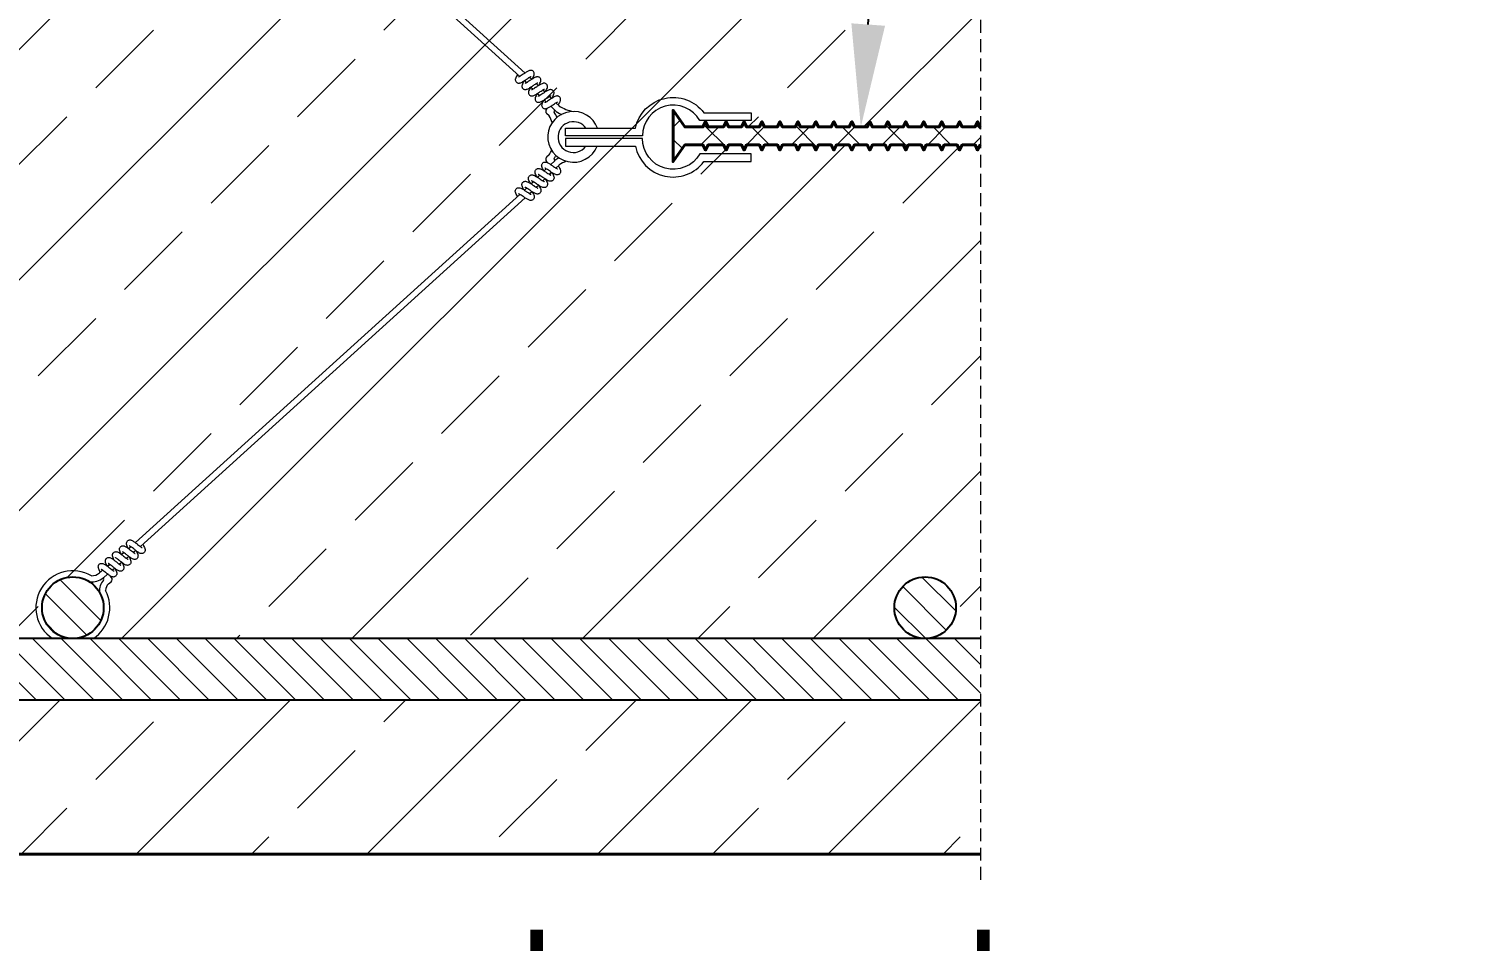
# Model space of a CAD drawing. Header units: millimetres. Extents: x 647 to 146539, y -131215 to 59.
# Drawn here: x 110061.9 to 110341, y -6664.9 to -6487.1 of the extents above; entities that cross this region are included whole.
import ezdxf
from ezdxf import colors
from ezdxf.entities.mleader import LeaderData, LeaderLine
from ezdxf.math import Vec2, Vec3

# ---------------------------------------------------------------- set-up
doc = ezdxf.new("R2010")
doc.units = ezdxf.units.MM
doc.linetypes.add('DASHED', pattern=[0.75, 0.5, -0.25])
for name, color, linetype, lineweight in [('G-Cienka', 4, 'Continuous', 9), ('G-Elementy konstrukcyjne', 1, 'Continuous', 40), ('G-Kreskowanie', 9, 'Continuous', 5), ('G-Przerywana', 8, 'DASHED', 15)]:
    doc.layers.add(name, color=color, linetype=linetype, lineweight=lineweight)
doc.layers.add('G-Prety', color=1, linetype='Continuous')
doc.styles.add('Arial-GG', font='arial.ttf')
pattern_1 = [(135, (105734.552, -7620.992), (-2.80633, -2.80633), [])]
pattern_2 = [(45, (106123.686, -8496.723), (-22.45064, 22.45064), []), (45, (106146.136, -8496.723), (-22.45064, 22.45064), [15.875, -7.9375])]

msp = doc.modelspace()

# ---------------------------------------------------------------- hatches: boundary and pattern name
at = {"layer": 'G-Kreskowanie', "linetype": 'ByBlock', "ltscale": 2}
h = msp.add_hatch(dxfattribs=at)
h.set_pattern_fill('ANSI31', color=256, scale=1.25, angle=90)
h.set_pattern_definition(pattern_1)
h.paths.add_polyline_path([(109954.19, -6605.86), (110066.57, -6605.86), (110070.55, -6605.86), (110074.53, -6605.86), (110236.55, -6605.86), (110247.33, -6605.86), (110247.33, -6617.86), (109954.19, -6617.86)])
h.paths.add_polyline_path([(109954.19, -6397.86), (110196.91, -6397.86), (110199.91, -6409.86), (110070.55, -6409.86), (110066.57, -6409.86), (109954.19, -6409.86)])
h.paths.add_polyline_path([(110196.91, -6397.86), (110247.33, -6397.86), (110247.33, -6409.86), (110236.55, -6409.86), (110199.91, -6409.86)])
at = {"layer": 'G-Kreskowanie'}
h = msp.add_hatch(dxfattribs=at)
h.set_pattern_fill('ANSI33', color=256, scale=5, style=0)
h.set_pattern_definition(pattern_2)
h.paths.add_polyline_path([(110076.55, -6415.86), (110076.43, -6414.69), (110076.09, -6413.56), (110075.54, -6412.52), (110074.79, -6411.62), (110073.88, -6410.87), (110072.84, -6410.31), (110071.72, -6409.97), (110070.55, -6409.86), (110069.38, -6409.97), (110068.25, -6410.31), (110067.21, -6410.87), (110066.3, -6411.62), (110065.56, -6412.52), (110065, -6413.56), (110064.66, -6414.69), (110064.55, -6415.86), (110064.66, -6417.03), (110065, -6418.15), (110065.56, -6419.19), (110066.3, -6420.1), (110067.21, -6420.85), (110068.25, -6421.4), (110069.38, -6421.74), (110070.55, -6421.86), (110071.72, -6421.74), (110072.84, -6421.4), (110073.88, -6420.85), (110074.79, -6420.1), (110075.54, -6419.19), (110076.09, -6418.15), (110076.43, -6417.03)])
h.paths.add_polyline_path([(110242.55, -6415.86), (110242.43, -6414.69), (110242.09, -6413.56), (110241.54, -6412.52), (110240.79, -6411.62), (110239.88, -6410.87), (110238.84, -6410.31), (110237.72, -6409.97), (110236.55, -6409.86), (110235.38, -6409.97), (110234.25, -6410.31), (110233.21, -6410.87), (110232.3, -6411.62), (110231.56, -6412.52), (110231, -6413.56), (110230.66, -6414.69), (110230.55, -6415.86), (110230.66, -6417.03), (110231, -6418.15), (110231.56, -6419.19), (110232.3, -6420.1), (110233.21, -6420.85), (110234.25, -6421.4), (110235.38, -6421.74), (110236.55, -6421.86), (110237.72, -6421.74), (110238.84, -6421.4), (110239.88, -6420.85), (110240.79, -6420.1), (110241.54, -6419.19), (110242.09, -6418.15), (110242.43, -6417.03)])
h.paths.add_polyline_path([(110242.55, -6599.86), (110242.43, -6598.69), (110242.09, -6597.56), (110241.54, -6596.52), (110240.79, -6595.62), (110239.88, -6594.87), (110238.84, -6594.31), (110237.72, -6593.97), (110236.55, -6593.86), (110235.38, -6593.97), (110234.25, -6594.31), (110233.21, -6594.87), (110232.3, -6595.62), (110231.56, -6596.52), (110231, -6597.56), (110230.66, -6598.69), (110230.55, -6599.86), (110230.66, -6601.03), (110231, -6602.15), (110231.56, -6603.19), (110232.3, -6604.1), (110233.21, -6604.85), (110234.25, -6605.4), (110235.38, -6605.74), (110236.55, -6605.86), (110237.72, -6605.74), (110238.84, -6605.4), (110239.88, -6604.85), (110240.79, -6604.1), (110241.54, -6603.19), (110242.09, -6602.15), (110242.43, -6601.03)])
h.paths.add_polyline_path([(110070.55, -6605.86), (110247.33, -6605.86), (110247.33, -6509.71), (110247.27, -6509.71), (110246.77, -6510.71), (110246.27, -6509.71), (110243.77, -6509.71), (110243.27, -6510.71), (110242.77, -6509.71), (110240.27, -6509.71), (110239.77, -6510.71), (110239.27, -6509.71), (110236.77, -6509.71), (110236.27, -6510.71), (110235.77, -6509.71), (110233.27, -6509.71), (110232.77, -6510.71), (110232.27, -6509.71), (110229.77, -6509.71), (110229.27, -6510.71), (110228.77, -6509.71), (110226.27, -6509.71), (110225.77, -6510.71), (110225.27, -6509.71), (110222.77, -6509.71), (110222.27, -6510.71), (110221.77, -6509.71), (110219.27, -6509.71), (110218.77, -6510.71), (110218.27, -6509.71), (110215.77, -6509.71), (110215.27, -6510.71), (110214.77, -6509.71), (110212.27, -6509.71), (110211.77, -6510.71), (110211.27, -6509.71), (110208.77, -6509.71), (110208.27, -6510.71), (110207.77, -6509.71), (110205.27, -6509.71), (110204.77, -6510.71), (110204.27, -6509.71), (110201.77, -6509.71), (110201.27, -6510.71), (110200.77, -6509.71), (110198.27, -6509.71), (110197.77, -6510.71), (110197.27, -6509.71), (110194.27, -6509.71), (110193.77, -6510.71), (110193.27, -6509.71), (110189.77, -6509.71), (110187.47, -6512.96), (110187.47, -6507.96), (110187.47, -6502.96), (110189.77, -6506.21), (110193.27, -6506.21), (110193.77, -6505.2), (110194.27, -6506.21), (110197.27, -6506.21), (110197.77, -6505.2), (110198.27, -6506.21), (110200.77, -6506.21), (110201.27, -6505.2), (110201.77, -6506.21), (110204.27, -6506.21), (110204.77, -6505.2), (110205.27, -6506.21), (110207.77, -6506.21), (110208.27, -6505.2), (110208.77, -6506.21), (110211.27, -6506.21), (110211.77, -6505.2), (110212.27, -6506.21), (110214.77, -6506.21), (110215.27, -6505.2), (110215.77, -6506.21), (110218.27, -6506.21), (110218.77, -6505.2), (110219.27, -6506.21), (110221.77, -6506.21), (110222.27, -6505.2), (110222.77, -6506.21), (110225.27, -6506.21), (110225.77, -6505.2), (110226.27, -6506.21), (110228.77, -6506.21), (110229.27, -6505.2), (110229.77, -6506.21), (110232.27, -6506.21), (110232.77, -6505.2), (110233.27, -6506.21), (110235.77, -6506.21), (110236.27, -6505.2), (110236.77, -6506.21), (110239.27, -6506.21), (110239.77, -6505.2), (110240.27, -6506.21), (110242.77, -6506.21), (110243.27, -6505.2), (110243.77, -6506.21), (110246.27, -6506.21), (110246.77, -6505.2), (110247.27, -6506.21), (110247.33, -6506.21), (110247.33, -6409.86), (109954.19, -6409.86), (109954.19, -6605.86), (110070.55, -6605.86, -833369.21429)])
h = msp.add_hatch(dxfattribs=at)
h.set_pattern_fill('NET', color=256, scale=50, angle=45)
h.set_pattern_definition([(45, (-1491065.873, 726037.5035), (-4.419417382, 4.419417382), []), (135, (-1491065.873, 726037.5035), (-4.419417382, -4.419417382), [])])
h.paths.add_polyline_path([(110247.33, -6506.21), (110247.27, -6506.21), (110246.77, -6505.2), (110246.27, -6506.21), (110243.77, -6506.21), (110243.27, -6505.2), (110242.77, -6506.21), (110240.27, -6506.21), (110239.77, -6505.2), (110239.27, -6506.21), (110236.77, -6506.21), (110236.27, -6505.2), (110235.77, -6506.21), (110233.27, -6506.21), (110232.77, -6505.2), (110232.27, -6506.21), (110229.77, -6506.21), (110229.27, -6505.2), (110228.77, -6506.21), (110226.27, -6506.21), (110225.77, -6505.2), (110225.27, -6506.21), (110222.77, -6506.21), (110222.27, -6505.2), (110221.77, -6506.21), (110219.27, -6506.21), (110218.77, -6505.2), (110218.27, -6506.21), (110215.77, -6506.21), (110215.27, -6505.2), (110214.77, -6506.21), (110212.27, -6506.21), (110211.77, -6505.2), (110211.27, -6506.21), (110208.77, -6506.21), (110208.27, -6505.2), (110207.77, -6506.21), (110205.27, -6506.21), (110204.77, -6505.2), (110204.27, -6506.21), (110201.77, -6506.21), (110201.27, -6505.2), (110200.77, -6506.21), (110198.27, -6506.21), (110197.77, -6505.2), (110197.27, -6506.21), (110194.27, -6506.21), (110193.77, -6505.2), (110193.27, -6506.21), (110189.77, -6506.21), (110187.47, -6502.96), (110187.47, -6507.96), (110187.47, -6512.96), (110189.77, -6509.71), (110193.27, -6509.71), (110193.77, -6510.71), (110194.27, -6509.71), (110197.27, -6509.71), (110197.77, -6510.71), (110198.27, -6509.71), (110200.77, -6509.71), (110201.27, -6510.71), (110201.77, -6509.71), (110204.27, -6509.71), (110204.77, -6510.71), (110205.27, -6509.71), (110207.77, -6509.71), (110208.27, -6510.71), (110208.77, -6509.71), (110211.27, -6509.71), (110211.77, -6510.71), (110212.27, -6509.71), (110214.77, -6509.71), (110215.27, -6510.71), (110215.77, -6509.71), (110218.27, -6509.71), (110218.77, -6510.71), (110219.27, -6509.71), (110221.77, -6509.71), (110222.27, -6510.71), (110222.77, -6509.71), (110225.27, -6509.71), (110225.77, -6510.71), (110226.27, -6509.71), (110228.77, -6509.71), (110229.27, -6510.71), (110229.77, -6509.71), (110232.27, -6509.71), (110232.77, -6510.71), (110233.27, -6509.71), (110235.77, -6509.71), (110236.27, -6510.71), (110236.77, -6509.71), (110239.27, -6509.71), (110239.77, -6510.71), (110240.27, -6509.71), (110242.77, -6509.71), (110243.27, -6510.71), (110243.77, -6509.71), (110246.27, -6509.71), (110246.77, -6510.71), (110247.27, -6509.71), (110247.33, -6509.71)])
at = {"layer": 'G-Kreskowanie', "linetype": 'ByBlock', "ltscale": 2}
h = msp.add_hatch(dxfattribs=at)
h.set_pattern_fill('ANSI31', color=256, scale=1.25, angle=90)
h.set_pattern_definition(pattern_1)
h.paths.add_polyline_path([(110074.51, -6595.36, -0.125113), (110074.4, -6595.26, 0.766547), (110064.91, -6601.9, 1), (110076.19, -6597.81, 0.12589)])
h = msp.add_hatch(dxfattribs=at)
h.set_pattern_fill('ANSI31', color=256, scale=1.25, angle=90)
h.set_pattern_definition(pattern_1)
h.paths.add_polyline_path([(110233.35, -6604.94, -0.125113), (110233.48, -6605.01, 0.766547), (110241.79, -6596.94, 1), (110231.3, -6602.78, 0.12589)])
at = {"layer": 'G-Kreskowanie'}
h = msp.add_hatch(dxfattribs=at)
h.set_pattern_fill('ANSI33', color=256, scale=5, style=0)
h.set_pattern_definition(pattern_2)
h.paths.add_polyline_path([(110247.31, -6647.86), (110247.31, -6617.86), (109954.17, -6617.86), (109954.17, -6647.86)])

# ---------------------------------------------------------------- linework, layer by layer
at = {"layer": 'G-Cienka'}
for p, q in [((110157.6, -6496.37), (110082.74, -6428.53)), ((110158.62, -6495.71), (110083.71, -6427.78)), ((110158.49, -6497.19), (110158.91, -6497.6)), ((110159.52, -6496.52), (110159.94, -6496.93)), ((110159.78, -6498.43), (110160.2, -6498.84)), ((110160.8, -6497.77), (110161.22, -6498.18)), ((110161.06, -6499.68), (110161.48, -6500.09)), ((110162.08, -6499.01), (110162.5, -6499.42)), ((110162.34, -6500.93), (110162.76, -6501.34)), ((110163.36, -6500.26), (110163.79, -6500.67)), ((110162.82, -6502.76), (110163.09, -6502.49)), ((110163.3, -6504.06), (110162.83, -6503.61)), ((110163.62, -6502.17), (110164.4, -6502.94)), ((110164.34, -6503.02), (110164.41, -6502.95)), ((110164.65, -6501.5), (110165.24, -6502.08)), ((110163.3, -6511.65), (110162.83, -6512.11)), ((110162.34, -6514.79), (110162.76, -6514.38)), ((110162.82, -6512.95), (110163.09, -6513.23)), ((110163.36, -6515.46), (110163.79, -6515.05)), ((110163.62, -6513.54), (110164.4, -6512.78)), ((110164.34, -6512.7), (110164.41, -6512.77)), ((110164.65, -6514.21), (110165.24, -6513.64)), ((110158.49, -6518.53), (110158.91, -6518.12)), ((110159.78, -6517.28), (110160.2, -6516.87)), ((110160.8, -6517.95), (110161.22, -6517.54)), ((110161.06, -6516.04), (110161.48, -6515.63)), ((110162.08, -6516.7), (110162.5, -6516.29)), ((110157.6, -6519.34), (110082.74, -6587.19)), ((110158.62, -6520.01), (110083.71, -6587.94)), ((110159.52, -6519.2), (110159.94, -6518.79)), ((110080.5, -6589.14), (110080.05, -6589.52)), ((110081.47, -6589.89), (110081.01, -6590.26)), ((110081.88, -6588), (110081.42, -6588.38)), ((110082.84, -6588.75), (110082.39, -6589.12)), ((110076.37, -6592.56), (110075.73, -6593.08)), ((110077.33, -6593.31), (110076.5, -6594.01)), ((110077.74, -6591.42), (110077.29, -6591.8)), ((110078.71, -6592.17), (110078.26, -6592.54)), ((110080.09, -6591.03), (110079.64, -6591.4)), ((110076.55, -6594.09), (110076.49, -6594.02)), ((110077.5, -6595.22), (110078, -6594.8)), ((110078.08, -6593.96), (110077.84, -6593.67))]:
    msp.add_line(p, q, dxfattribs=at)
for points in [[(110161.06, -6499.68), (110161.48, -6500.09)], [(110163.79, -6500.67), (110163.36, -6500.26)], [(110163.79, -6515.05), (110163.36, -6515.46)], [(110161.06, -6516.04), (110161.48, -6515.63)], [(110077.29, -6591.8), (110077.74, -6591.42)], [(110080.13, -6591), (110079.64, -6591.4)], [(110080.09, -6591.03), (110079.64, -6591.4)]]:
    msp.add_lwpolyline(points, dxfattribs=at)
for points in [[(110166.47, -6506.46), (110180.12, -6506.46, -0.646887), (110193.47, -6503.46), (110202.67, -6503.46), (110202.67, -6504.96), (110192.67, -6504.96, 0.767327), (110181.47, -6507.96), (110166.47, -6507.96)], [(110166.47, -6509.96), (110180.12, -6509.96, 0.646887), (110193.47, -6512.96), (110202.67, -6512.96), (110202.67, -6511.46), (110192.67, -6511.46, -0.767327), (110181.47, -6508.46), (110166.47, -6508.46)]]:
    msp.add_lwpolyline(points, format="xyb", close=True, dxfattribs=at)
for centre, radius, start, end in [((110163.25, -6503.18), 0.596, 135.8111, 225.8111), ((110168.04, -6508.19), 5, 20.2369, 175.5096), ((110160.03, -6506.4), 4.02, 14.8859, 35.449), ((110164.56, -6503.22), 0.3, 135.8111, 218.2591), ((110161.92, -6505.3), 3.05, 18.0204, 38.2591), ((110168.79, -6497.43), 7.05, 231.4575, 244.0711), ((110169.01, -6496.62), 6.63, 235.3037, 261.5902), ((110168.04, -6508.19), 3, 35.205, 175.5096), ((110168.04, -6508.09), 5, 176.5995, 338.0731), ((110168.05, -6508.18), 3.01, 175.6972, 323.7755), ((110163.25, -6512.54), 0.596, 134.1889, 224.1889), ((110160.03, -6509.32), 4.02, 324.551, 339.6001), ((110164.56, -6512.49), 0.3, 141.7409, 224.1889), ((110161.92, -6510.41), 3.05, 321.7409, 333.7307), ((110168.79, -6518.29), 7.05, 120.4156, 128.5425), ((110169.01, -6519.09), 6.63, 110.7756, 124.6963), ((110070.55, -6599.86), 7.2, 59.9037, 236.4427), ((110074.21, -6591.25), 2.38, 269.425, 309.5925), ((110074.21, -6591.25), 3.58, 263.8587, 309.5925), ((110074.19, -6593.33), 0.3, 263.3571, 269.425), ((110078.78, -6596.56), 3.05, 137.1445, 185.3016), ((110076.32, -6594.28), 0.3, 317.1445, 39.5925), ((110078.78, -6596.56), 1.85, 133.563, 178.4843), ((110077.62, -6594.34), 0.596, 309.5925, 39.5925), ((110070.55, -6599.86), 7.2, 303.5573, 27.6742)]:
    msp.add_arc(centre, radius, start, end, dxfattribs=at)
for points, knots in [([(110160.01, -6496.89), (110160.03, -6496.85), (110160.11, -6496.72), (110160.26, -6496.44), (110160.41, -6496.11), (110160.43, -6495.84), (110160.39, -6495.62), (110160.3, -6495.43), (110160.12, -6495.28), (110159.92, -6495.2), (110159.71, -6495.19), (110159.47, -6495.23), (110159.22, -6495.34), (110158.96, -6495.49), (110158.65, -6495.69), (110158.29, -6495.92), (110157.92, -6496.17), (110157.65, -6496.34), (110157.49, -6496.43), (110157.41, -6496.47), (110157.36, -6496.5), (110157.34, -6496.5), (110157.34, -6496.51), (110157.34, -6496.51)], [0, 0, 0, 0, 0.105716, 0.508645, 0.922767, 1.175512, 1.329315, 1.570284, 1.793142, 2.008144, 2.214637, 2.42095, 2.723629, 3.023228, 3.316068, 3.843146, 4.3023, 4.66407, 4.788428, 4.87191, 4.920089, 4.939301, 4.940951, 4.940951, 4.940951, 4.940951]), ([(110157.21, -6495.93), (110157.18, -6495.98), (110157.06, -6496.13), (110156.89, -6496.42), (110156.74, -6496.76), (110156.72, -6497.02), (110156.76, -6497.24), (110156.85, -6497.43), (110157.03, -6497.59), (110157.23, -6497.67), (110157.44, -6497.68), (110157.67, -6497.64), (110157.92, -6497.53), (110158.18, -6497.39), (110158.49, -6497.19), (110158.78, -6497), (110159.09, -6496.79), (110159.35, -6496.62), (110159.59, -6496.47), (110159.73, -6496.4), (110159.78, -6496.37), (110159.81, -6496.36), (110159.82, -6496.36), (110159.82, -6496.36)], [0, 0, 0, 0, 0.149234, 0.612005, 0.992895, 1.243882, 1.403739, 1.647546, 1.871441, 2.086184, 2.291298, 2.495301, 2.79297, 3.090116, 3.384105, 3.913309, 4.103957, 4.526458, 4.846542, 4.94429, 5.000103, 5.024632, 5.028241, 5.028241, 5.028241, 5.028241]), ([(110158.43, -6497.23), (110158.41, -6497.26), (110158.33, -6497.39), (110158.18, -6497.66), (110158.03, -6497.99), (110158, -6498.27), (110158.04, -6498.49), (110158.14, -6498.68), (110158.31, -6498.83), (110158.51, -6498.92), (110158.72, -6498.93), (110158.96, -6498.88), (110159.2, -6498.78), (110159.46, -6498.63), (110159.78, -6498.43), (110160.06, -6498.25), (110160.37, -6498.04), (110160.63, -6497.87), (110160.87, -6497.72), (110161.01, -6497.64), (110161.07, -6497.62), (110161.09, -6497.61), (110161.1, -6497.6), (110161.1, -6497.6)], [0, 0, 0, 0, 0.089365, 0.492687, 0.905224, 1.163639, 1.323496, 1.567303, 1.791198, 2.005941, 2.211055, 2.415058, 2.712727, 3.009873, 3.303862, 3.833066, 4.023714, 4.446215, 4.766299, 4.864048, 4.91986, 4.94439, 4.947998, 4.947998, 4.947998, 4.947998]), ([(110161.29, -6498.13), (110161.31, -6498.1), (110161.33, -6498.07), (110161.42, -6497.92), (110161.48, -6497.8), (110161.6, -6497.56), (110161.65, -6497.44), (110161.7, -6497.23), (110161.71, -6497.14), (110161.7, -6497), (110161.69, -6496.95), (110161.65, -6496.82), (110161.61, -6496.75), (110161.52, -6496.63), (110161.46, -6496.58), (110161.33, -6496.5), (110161.26, -6496.47), (110161.13, -6496.44), (110161.06, -6496.44), (110160.92, -6496.45), (110160.85, -6496.46), (110160.69, -6496.51), (110160.6, -6496.55), (110160.42, -6496.64), (110160.34, -6496.68), (110160.17, -6496.79), (110160.08, -6496.84), (110159.86, -6496.98), (110159.7, -6497.08), (110159.43, -6497.27), (110159.29, -6497.36), (110159.06, -6497.51), (110158.96, -6497.57), (110158.83, -6497.65), (110158.79, -6497.67), (110158.73, -6497.7), (110158.7, -6497.72), (110158.66, -6497.73), (110158.65, -6497.74), (110158.63, -6497.75), (110158.62, -6497.75), (110158.62, -6497.75), (110158.62, -6497.75), (110158.62, -6497.75)], [4.98345, 4.98345, 4.98345, 4.98345, 5.002893, 5.002893, 5.084761, 5.084761, 5.183441, 5.183441, 5.239204, 5.239204, 5.269541, 5.269541, 5.314627, 5.314627, 5.355668, 5.355668, 5.396196, 5.396196, 5.438035, 5.438035, 5.485061, 5.485061, 5.55767, 5.55767, 5.621992, 5.621992, 5.677485, 5.677485, 5.767755, 5.767755, 5.845802, 5.845802, 5.915781, 5.915781, 5.94576, 5.94576, 5.971226, 5.971226, 5.99253, 5.99253, 6.009626, 6.009626, 6.015983, 6.015983, 6.015983, 6.015983]), ([(110159.71, -6498.48), (110159.69, -6498.5), (110159.62, -6498.63), (110159.46, -6498.9), (110159.32, -6499.23), (110159.28, -6499.51), (110159.32, -6499.73), (110159.42, -6499.92), (110159.59, -6500.08), (110159.79, -6500.16), (110160, -6500.18), (110160.24, -6500.13), (110160.48, -6500.03), (110160.74, -6499.88), (110161.06, -6499.68), (110161.34, -6499.5), (110161.66, -6499.28), (110161.92, -6499.11), (110162.16, -6498.96), (110162.29, -6498.89), (110162.35, -6498.86), (110162.37, -6498.85), (110162.38, -6498.85), (110162.38, -6498.85)], [0, 0, 0, 0, 0.083358, 0.487003, 0.898243, 1.158814, 1.321169, 1.565439, 1.789416, 2.00423, 2.209427, 2.413273, 2.709102, 3.005316, 3.300256, 3.830231, 4.023716, 4.446297, 4.766355, 4.864086, 4.919882, 4.944398, 4.948001, 4.948001, 4.948001, 4.948001]), ([(110162.57, -6499.38), (110162.59, -6499.35), (110162.67, -6499.21), (110162.83, -6498.93), (110162.97, -6498.61), (110163, -6498.33), (110162.96, -6498.11), (110162.86, -6497.93), (110162.69, -6497.78), (110162.48, -6497.69), (110162.27, -6497.68), (110162.04, -6497.73), (110161.79, -6497.84), (110161.53, -6497.98), (110161.21, -6498.18), (110160.86, -6498.42), (110160.48, -6498.66), (110160.22, -6498.83), (110160.05, -6498.93), (110159.97, -6498.97), (110159.93, -6498.99), (110159.91, -6499), (110159.9, -6499), (110159.9, -6499)], [0, 0, 0, 0, 0.106212, 0.509117, 0.92336, 1.175911, 1.329525, 1.570459, 1.793311, 2.008306, 2.214792, 2.421121, 2.723981, 3.023666, 3.316416, 3.843421, 4.302527, 4.664234, 4.788551, 4.871989, 4.920128, 4.939309, 4.94095, 4.94095, 4.94095, 4.94095]), ([(110160.99, -6499.72), (110160.98, -6499.75), (110160.9, -6499.88), (110160.75, -6500.15), (110160.6, -6500.48), (110160.56, -6500.76), (110160.6, -6500.98), (110160.7, -6501.17), (110160.87, -6501.33), (110161.07, -6501.41), (110161.28, -6501.42), (110161.52, -6501.38), (110161.76, -6501.27), (110162.02, -6501.13), (110162.34, -6500.93), (110162.62, -6500.74), (110162.94, -6500.53), (110163.2, -6500.36), (110163.44, -6500.21), (110163.58, -6500.14), (110163.63, -6500.11), (110163.66, -6500.1), (110163.66, -6500.1), (110163.67, -6500.1)], [0, 0, 0, 0, 0.083442, 0.487083, 0.898341, 1.158882, 1.321201, 1.565464, 1.78944, 2.004254, 2.209449, 2.413298, 2.709152, 3.005378, 3.300306, 3.83027, 4.023716, 4.446296, 4.766354, 4.864085, 4.919882, 4.944398, 4.948001, 4.948001, 4.948001, 4.948001]), ([(110163.85, -6500.63), (110163.88, -6500.59), (110163.96, -6500.45), (110164.12, -6500.16), (110164.26, -6499.84), (110164.28, -6499.56), (110164.24, -6499.35), (110164.14, -6499.17), (110163.96, -6499.02), (110163.76, -6498.94), (110163.55, -6498.93), (110163.31, -6498.98), (110163.06, -6499.09), (110162.8, -6499.24), (110162.48, -6499.43), (110162.13, -6499.67), (110161.76, -6499.92), (110161.49, -6500.08), (110161.33, -6500.18), (110161.25, -6500.21), (110161.21, -6500.23), (110161.19, -6500.24), (110161.18, -6500.25), (110161.18, -6500.25)], [0, 0, 0, 0, 0.122735, 0.524819, 0.943427, 1.189412, 1.337039, 1.576824, 1.799424, 2.014208, 2.220439, 2.42738, 2.737017, 3.039771, 3.329328, 3.853685, 4.310999, 4.670327, 4.793109, 4.874891, 4.921533, 4.939604, 4.94091, 4.94091, 4.94091, 4.94091]), ([(110162.27, -6500.97), (110162.26, -6500.99), (110162.18, -6501.13), (110162.03, -6501.39), (110161.88, -6501.72), (110161.85, -6502), (110161.88, -6502.22), (110161.98, -6502.42), (110162.15, -6502.57), (110162.36, -6502.65), (110162.57, -6502.67), (110162.8, -6502.62), (110163.04, -6502.52), (110163.3, -6502.37), (110163.62, -6502.18), (110163.9, -6501.99), (110164.22, -6501.78), (110164.48, -6501.6), (110164.72, -6501.46), (110164.86, -6501.38), (110164.91, -6501.36), (110164.94, -6501.35), (110164.95, -6501.34), (110164.95, -6501.34)], [0, 0, 0, 0, 0.083441, 0.487082, 0.89834, 1.158881, 1.3212, 1.565464, 1.78944, 2.004253, 2.209449, 2.413298, 2.709151, 3.005378, 3.300305, 3.83027, 4.023716, 4.446296, 4.766354, 4.864085, 4.919882, 4.944398, 4.948001, 4.948001, 4.948001, 4.948001]), ([(110165.09, -6501.94), (110165.16, -6501.83), (110165.27, -6501.64), (110165.43, -6501.35), (110165.54, -6501.06), (110165.57, -6500.82), (110165.51, -6500.59), (110165.41, -6500.4), (110165.23, -6500.26), (110165.03, -6500.18), (110164.81, -6500.17), (110164.57, -6500.23), (110164.31, -6500.35), (110164.05, -6500.5), (110163.73, -6500.7), (110163.39, -6500.93), (110163.02, -6501.18), (110162.76, -6501.34), (110162.6, -6501.43), (110162.53, -6501.46), (110162.49, -6501.48), (110162.47, -6501.49), (110162.47, -6501.49), (110162.47, -6501.49)], [0, 0, 0, 0, 0.333479, 0.729338, 0.961746, 1.273881, 1.435197, 1.673428, 1.895321, 2.109532, 2.315092, 2.523999, 2.853801, 3.164162, 3.445765, 3.963245, 4.415291, 4.767483, 4.885682, 4.962568, 5.004855, 5.01975, 5.020297, 5.020297, 5.020297, 5.020297]), ([(110160.99, -6515.99), (110160.98, -6515.97), (110160.9, -6515.84), (110160.75, -6515.57), (110160.6, -6515.24), (110160.56, -6514.96), (110160.6, -6514.74), (110160.7, -6514.55), (110160.87, -6514.39), (110161.07, -6514.31), (110161.28, -6514.29), (110161.52, -6514.34), (110161.76, -6514.44), (110162.02, -6514.59), (110162.34, -6514.79), (110162.62, -6514.97), (110162.94, -6515.19), (110163.2, -6515.36), (110163.44, -6515.5), (110163.58, -6515.58), (110163.63, -6515.6), (110163.66, -6515.62), (110163.66, -6515.62), (110163.67, -6515.62)], [0, 0, 0, 0, 0.083442, 0.487083, 0.898341, 1.158882, 1.321201, 1.565464, 1.789441, 2.004254, 2.209449, 2.413298, 2.709152, 3.005378, 3.300306, 3.83027, 4.023716, 4.446296, 4.766354, 4.864085, 4.919882, 4.944398, 4.948001, 4.948001, 4.948001, 4.948001]), ([(110163.85, -6515.09), (110163.88, -6515.13), (110163.96, -6515.27), (110164.12, -6515.55), (110164.26, -6515.88), (110164.28, -6516.16), (110164.24, -6516.36), (110164.14, -6516.55), (110163.96, -6516.7), (110163.76, -6516.78), (110163.55, -6516.79), (110163.31, -6516.74), (110163.06, -6516.63), (110162.8, -6516.48), (110162.48, -6516.28), (110162.13, -6516.05), (110161.76, -6515.8), (110161.49, -6515.63), (110161.33, -6515.54), (110161.25, -6515.5), (110161.21, -6515.48), (110161.19, -6515.47), (110161.18, -6515.47), (110161.18, -6515.47)], [0, 0, 0, 0, 0.122735, 0.524819, 0.943427, 1.189412, 1.337039, 1.576824, 1.799424, 2.014208, 2.220439, 2.42738, 2.737017, 3.039771, 3.329328, 3.853685, 4.310999, 4.670327, 4.793109, 4.874891, 4.921533, 4.939604, 4.94091, 4.94091, 4.94091, 4.94091]), ([(110162.27, -6514.75), (110162.26, -6514.72), (110162.18, -6514.59), (110162.03, -6514.32), (110161.88, -6513.99), (110161.85, -6513.71), (110161.88, -6513.49), (110161.98, -6513.3), (110162.15, -6513.14), (110162.36, -6513.06), (110162.57, -6513.05), (110162.8, -6513.09), (110163.04, -6513.2), (110163.3, -6513.34), (110163.62, -6513.54), (110163.9, -6513.73), (110164.22, -6513.94), (110164.48, -6514.11), (110164.72, -6514.26), (110164.86, -6514.33), (110164.91, -6514.36), (110164.94, -6514.37), (110164.95, -6514.37), (110164.95, -6514.37)], [0, 0, 0, 0, 0.083441, 0.487082, 0.89834, 1.158881, 1.3212, 1.565464, 1.78944, 2.004253, 2.209449, 2.413298, 2.709151, 3.005378, 3.300305, 3.83027, 4.023716, 4.446296, 4.766354, 4.864085, 4.919882, 4.944398, 4.948001, 4.948001, 4.948001, 4.948001]), ([(110165.09, -6513.78), (110165.16, -6513.88), (110165.27, -6514.07), (110165.43, -6514.37), (110165.54, -6514.66), (110165.57, -6514.9), (110165.51, -6515.13), (110165.41, -6515.31), (110165.23, -6515.46), (110165.03, -6515.53), (110164.81, -6515.54), (110164.57, -6515.49), (110164.31, -6515.37), (110164.05, -6515.21), (110163.73, -6515.02), (110163.39, -6514.78), (110163.02, -6514.54), (110162.76, -6514.38), (110162.6, -6514.29), (110162.53, -6514.25), (110162.49, -6514.23), (110162.47, -6514.23), (110162.47, -6514.22), (110162.47, -6514.22)], [0, 0, 0, 0, 0.333479, 0.729338, 0.961746, 1.273881, 1.435197, 1.673428, 1.895321, 2.109532, 2.315092, 2.523999, 2.853801, 3.164162, 3.445765, 3.963245, 4.415291, 4.767483, 4.885682, 4.962568, 5.004855, 5.01975, 5.020297, 5.020297, 5.020297, 5.020297]), ([(110157.21, -6519.79), (110157.18, -6519.74), (110157.06, -6519.59), (110156.89, -6519.3), (110156.74, -6518.96), (110156.72, -6518.69), (110156.76, -6518.47), (110156.85, -6518.28), (110157.03, -6518.13), (110157.23, -6518.05), (110157.44, -6518.03), (110157.67, -6518.08), (110157.92, -6518.18), (110158.18, -6518.33), (110158.49, -6518.53), (110158.78, -6518.71), (110159.09, -6518.93), (110159.35, -6519.1), (110159.59, -6519.24), (110159.73, -6519.32), (110159.78, -6519.34), (110159.81, -6519.35), (110159.82, -6519.36), (110159.82, -6519.36)], [0, 0, 0, 0, 0.149234, 0.612005, 0.992895, 1.243882, 1.403739, 1.647546, 1.871441, 2.086184, 2.291298, 2.495301, 2.79297, 3.090116, 3.384105, 3.913309, 4.103957, 4.526458, 4.846542, 4.94429, 5.000103, 5.024632, 5.028241, 5.028241, 5.028241, 5.028241]), ([(110158.43, -6518.49), (110158.41, -6518.46), (110158.33, -6518.33), (110158.18, -6518.05), (110158.03, -6517.73), (110158, -6517.45), (110158.04, -6517.23), (110158.14, -6517.04), (110158.31, -6516.88), (110158.51, -6516.8), (110158.72, -6516.79), (110158.96, -6516.83), (110159.2, -6516.94), (110159.46, -6517.08), (110159.78, -6517.28), (110160.06, -6517.47), (110160.37, -6517.68), (110160.63, -6517.85), (110160.87, -6518), (110161.01, -6518.07), (110161.07, -6518.1), (110161.09, -6518.11), (110161.1, -6518.11), (110161.1, -6518.11)], [0, 0, 0, 0, 0.089365, 0.492687, 0.905224, 1.163639, 1.323496, 1.567303, 1.791198, 2.005941, 2.211055, 2.415058, 2.712727, 3.009873, 3.303862, 3.833066, 4.023714, 4.446215, 4.766299, 4.864048, 4.91986, 4.94439, 4.947998, 4.947998, 4.947998, 4.947998]), ([(110161.29, -6517.58), (110161.31, -6517.61), (110161.33, -6517.64), (110161.42, -6517.8), (110161.48, -6517.92), (110161.6, -6518.16), (110161.65, -6518.28), (110161.7, -6518.49), (110161.71, -6518.58), (110161.7, -6518.72), (110161.69, -6518.77), (110161.65, -6518.89), (110161.61, -6518.97), (110161.52, -6519.09), (110161.46, -6519.14), (110161.33, -6519.22), (110161.26, -6519.24), (110161.13, -6519.27), (110161.06, -6519.28), (110160.92, -6519.27), (110160.85, -6519.25), (110160.69, -6519.21), (110160.6, -6519.17), (110160.42, -6519.08), (110160.34, -6519.03), (110160.17, -6518.93), (110160.08, -6518.88), (110159.86, -6518.73), (110159.7, -6518.63), (110159.43, -6518.45), (110159.29, -6518.36), (110159.06, -6518.21), (110158.96, -6518.14), (110158.83, -6518.07), (110158.79, -6518.05), (110158.73, -6518.01), (110158.7, -6518), (110158.66, -6517.98), (110158.65, -6517.98), (110158.63, -6517.97), (110158.62, -6517.96), (110158.62, -6517.96), (110158.62, -6517.96), (110158.62, -6517.96)], [4.98345, 4.98345, 4.98345, 4.98345, 5.002893, 5.002893, 5.084761, 5.084761, 5.183441, 5.183441, 5.239204, 5.239204, 5.269541, 5.269541, 5.314627, 5.314627, 5.355668, 5.355668, 5.396196, 5.396196, 5.438035, 5.438035, 5.485061, 5.485061, 5.55767, 5.55767, 5.621992, 5.621992, 5.677485, 5.677485, 5.767755, 5.767755, 5.845802, 5.845802, 5.915781, 5.915781, 5.94576, 5.94576, 5.971226, 5.971226, 5.99253, 5.99253, 6.009626, 6.009626, 6.015983, 6.015983, 6.015983, 6.015983]), ([(110159.71, -6517.24), (110159.69, -6517.21), (110159.62, -6517.08), (110159.46, -6516.81), (110159.32, -6516.49), (110159.28, -6516.21), (110159.32, -6515.98), (110159.42, -6515.79), (110159.59, -6515.64), (110159.79, -6515.55), (110160, -6515.54), (110160.24, -6515.58), (110160.48, -6515.69), (110160.74, -6515.84), (110161.06, -6516.03), (110161.34, -6516.22), (110161.66, -6516.43), (110161.92, -6516.6), (110162.16, -6516.75), (110162.29, -6516.83), (110162.35, -6516.85), (110162.37, -6516.86), (110162.38, -6516.86), (110162.38, -6516.87)], [0, 0, 0, 0, 0.083358, 0.487003, 0.898243, 1.158814, 1.321169, 1.565439, 1.789416, 2.00423, 2.209427, 2.413273, 2.709102, 3.005316, 3.300256, 3.830231, 4.023716, 4.446297, 4.766355, 4.864086, 4.919882, 4.944398, 4.948001, 4.948001, 4.948001, 4.948001]), ([(110162.57, -6516.34), (110162.59, -6516.37), (110162.67, -6516.51), (110162.83, -6516.78), (110162.97, -6517.11), (110163, -6517.39), (110162.96, -6517.6), (110162.86, -6517.79), (110162.69, -6517.94), (110162.48, -6518.02), (110162.27, -6518.04), (110162.04, -6517.99), (110161.79, -6517.88), (110161.53, -6517.73), (110161.21, -6517.54), (110160.86, -6517.3), (110160.48, -6517.05), (110160.22, -6516.88), (110160.05, -6516.79), (110159.97, -6516.75), (110159.93, -6516.73), (110159.91, -6516.72), (110159.9, -6516.72), (110159.9, -6516.72)], [0, 0, 0, 0, 0.106212, 0.509117, 0.92336, 1.175911, 1.329525, 1.570459, 1.793311, 2.008306, 2.214792, 2.421121, 2.723981, 3.023666, 3.316416, 3.843421, 4.302527, 4.664234, 4.788551, 4.871989, 4.920128, 4.939309, 4.94095, 4.94095, 4.94095, 4.94095]), ([(110160.01, -6518.83), (110160.03, -6518.86), (110160.11, -6519), (110160.26, -6519.28), (110160.41, -6519.6), (110160.43, -6519.88), (110160.39, -6520.09), (110160.3, -6520.28), (110160.12, -6520.43), (110159.92, -6520.51), (110159.71, -6520.53), (110159.47, -6520.48), (110159.22, -6520.37), (110158.96, -6520.23), (110158.65, -6520.03), (110158.29, -6519.79), (110157.92, -6519.54), (110157.65, -6519.38), (110157.49, -6519.28), (110157.41, -6519.24), (110157.36, -6519.22), (110157.34, -6519.21), (110157.34, -6519.21), (110157.34, -6519.21)], [0, 0, 0, 0, 0.105716, 0.508645, 0.922767, 1.175512, 1.329315, 1.570284, 1.793142, 2.008144, 2.214637, 2.42095, 2.723629, 3.023228, 3.316068, 3.843146, 4.3023, 4.66407, 4.788428, 4.87191, 4.920089, 4.939301, 4.940951, 4.940951, 4.940951, 4.940951]), ([(110079.98, -6589.47), (110079.97, -6589.44), (110079.95, -6589.4), (110079.87, -6589.24), (110079.82, -6589.12), (110079.72, -6588.87), (110079.67, -6588.75), (110079.64, -6588.53), (110079.64, -6588.45), (110079.66, -6588.31), (110079.68, -6588.26), (110079.72, -6588.13), (110079.77, -6588.06), (110079.88, -6587.95), (110079.94, -6587.9), (110080.07, -6587.84), (110080.14, -6587.82), (110080.28, -6587.8), (110080.35, -6587.8), (110080.49, -6587.82), (110080.55, -6587.84), (110080.71, -6587.9), (110080.79, -6587.94), (110080.96, -6588.05), (110081.05, -6588.1), (110081.21, -6588.22), (110081.29, -6588.27), (110081.5, -6588.44), (110081.65, -6588.55), (110081.91, -6588.76), (110082.03, -6588.85), (110082.25, -6589.02), (110082.35, -6589.1), (110082.48, -6589.18), (110082.51, -6589.21), (110082.57, -6589.24), (110082.59, -6589.26), (110082.63, -6589.28), (110082.64, -6589.29), (110082.66, -6589.3), (110082.67, -6589.3), (110082.67, -6589.3), (110082.67, -6589.3), (110082.67, -6589.3)], [4.98345, 4.98345, 4.98345, 4.98345, 5.002893, 5.002893, 5.084761, 5.084761, 5.183441, 5.183441, 5.239204, 5.239204, 5.269541, 5.269541, 5.314627, 5.314627, 5.355668, 5.355668, 5.396196, 5.396196, 5.438035, 5.438035, 5.485061, 5.485061, 5.55767, 5.55767, 5.621992, 5.621992, 5.677485, 5.677485, 5.767755, 5.767755, 5.845802, 5.845802, 5.915781, 5.915781, 5.94576, 5.94576, 5.971226, 5.971226, 5.99253, 5.99253, 6.009626, 6.009626, 6.015983, 6.015983, 6.015983, 6.015983]), ([(110081.36, -6588.33), (110081.34, -6588.29), (110081.27, -6588.15), (110081.14, -6587.86), (110081.02, -6587.53), (110081.02, -6587.25), (110081.08, -6587.04), (110081.19, -6586.86), (110081.37, -6586.72), (110081.58, -6586.66), (110081.79, -6586.66), (110082.03, -6586.72), (110082.26, -6586.85), (110082.51, -6587.02), (110082.81, -6587.24), (110083.15, -6587.51), (110083.5, -6587.78), (110083.75, -6587.97), (110083.91, -6588.08), (110083.98, -6588.13), (110084.02, -6588.15), (110084.05, -6588.16), (110084.05, -6588.16), (110084.05, -6588.16)], [0, 0, 0, 0, 0.105716, 0.508645, 0.922767, 1.175512, 1.329315, 1.570284, 1.793142, 2.008144, 2.214637, 2.42095, 2.723629, 3.023228, 3.316068, 3.843146, 4.3023, 4.66407, 4.788428, 4.87191, 4.920089, 4.939301, 4.940951, 4.940951, 4.940951, 4.940951]), ([(110084.24, -6587.62), (110084.28, -6587.68), (110084.34, -6587.78), (110084.52, -6588.13), (110084.62, -6588.46), (110084.63, -6588.73), (110084.57, -6588.94), (110084.46, -6589.13), (110084.27, -6589.27), (110084.07, -6589.33), (110083.85, -6589.33), (110083.63, -6589.27), (110083.39, -6589.14), (110083.14, -6588.97), (110082.84, -6588.75), (110082.58, -6588.54), (110082.28, -6588.31), (110082.03, -6588.11), (110081.81, -6587.95), (110081.68, -6587.86), (110081.62, -6587.83), (110081.6, -6587.82), (110081.59, -6587.82), (110081.59, -6587.82)], [0, 0, 0, 0, 0.120191, 0.582962, 0.963852, 1.214839, 1.374696, 1.618503, 1.842398, 2.057141, 2.262255, 2.466259, 2.763927, 3.061073, 3.355062, 3.884266, 4.074914, 4.497415, 4.817499, 4.915248, 4.97106, 4.99559, 4.999198, 4.999198, 4.999198, 4.999198]), ([(110077.23, -6591.75), (110077.21, -6591.71), (110077.13, -6591.56), (110077, -6591.27), (110076.89, -6590.93), (110076.89, -6590.65), (110076.95, -6590.45), (110077.06, -6590.27), (110077.25, -6590.14), (110077.45, -6590.07), (110077.67, -6590.08), (110077.9, -6590.15), (110078.14, -6590.28), (110078.39, -6590.45), (110078.69, -6590.67), (110079.02, -6590.93), (110079.37, -6591.21), (110079.62, -6591.4), (110079.78, -6591.5), (110079.85, -6591.55), (110079.89, -6591.57), (110079.91, -6591.58), (110079.92, -6591.58), (110079.92, -6591.58)], [0, 0, 0, 0, 0.122735, 0.524819, 0.943427, 1.189412, 1.337039, 1.576824, 1.799424, 2.014208, 2.220439, 2.42738, 2.737017, 3.039771, 3.329328, 3.853685, 4.310999, 4.670327, 4.793109, 4.874891, 4.921533, 4.939604, 4.94091, 4.94091, 4.94091, 4.94091]), ([(110078.6, -6590.61), (110078.59, -6590.57), (110078.52, -6590.43), (110078.38, -6590.14), (110078.27, -6589.8), (110078.26, -6589.53), (110078.32, -6589.32), (110078.43, -6589.14), (110078.62, -6589), (110078.83, -6588.94), (110079.04, -6588.94), (110079.27, -6589), (110079.51, -6589.13), (110079.76, -6589.3), (110080.06, -6589.52), (110080.39, -6589.79), (110080.74, -6590.06), (110081, -6590.25), (110081.15, -6590.36), (110081.23, -6590.41), (110081.27, -6590.43), (110081.29, -6590.44), (110081.3, -6590.44), (110081.3, -6590.44)], [0, 0, 0, 0, 0.106212, 0.509117, 0.92336, 1.175911, 1.329525, 1.570459, 1.793311, 2.008306, 2.214792, 2.421121, 2.723981, 3.023666, 3.316416, 3.843421, 4.302527, 4.664234, 4.788551, 4.871989, 4.920128, 4.939309, 4.94095, 4.94095, 4.94095, 4.94095]), ([(110081.53, -6589.94), (110081.54, -6589.96), (110081.61, -6590.1), (110081.74, -6590.38), (110081.86, -6590.72), (110081.87, -6591), (110081.82, -6591.22), (110081.7, -6591.4), (110081.52, -6591.54), (110081.31, -6591.61), (110081.1, -6591.61), (110080.87, -6591.55), (110080.64, -6591.42), (110080.39, -6591.25), (110080.09, -6591.03), (110079.82, -6590.82), (110079.52, -6590.59), (110079.28, -6590.39), (110079.05, -6590.23), (110078.92, -6590.14), (110078.87, -6590.11), (110078.84, -6590.1), (110078.83, -6590.1), (110078.83, -6590.1)], [0, 0, 0, 0, 0.083358, 0.487003, 0.898243, 1.158814, 1.321169, 1.565439, 1.789416, 2.00423, 2.209427, 2.413273, 2.709102, 3.005316, 3.300256, 3.830231, 4.023716, 4.446297, 4.766355, 4.864086, 4.919882, 4.944398, 4.948001, 4.948001, 4.948001, 4.948001]), ([(110082.91, -6588.8), (110082.92, -6588.83), (110082.99, -6588.96), (110083.12, -6589.25), (110083.24, -6589.59), (110083.25, -6589.87), (110083.19, -6590.08), (110083.08, -6590.27), (110082.9, -6590.41), (110082.69, -6590.47), (110082.48, -6590.47), (110082.25, -6590.4), (110082.01, -6590.28), (110081.77, -6590.11), (110081.47, -6589.89), (110081.2, -6589.68), (110080.9, -6589.45), (110080.66, -6589.25), (110080.43, -6589.09), (110080.3, -6589), (110080.25, -6588.97), (110080.22, -6588.96), (110080.21, -6588.96), (110080.21, -6588.96)], [0, 0, 0, 0, 0.089365, 0.492687, 0.905224, 1.163639, 1.323496, 1.567303, 1.791198, 2.005941, 2.211055, 2.415058, 2.712727, 3.009873, 3.303862, 3.833066, 4.023714, 4.446215, 4.766299, 4.864048, 4.91986, 4.94439, 4.947998, 4.947998, 4.947998, 4.947998]), ([(110075.88, -6592.96), (110075.83, -6592.85), (110075.73, -6592.65), (110075.6, -6592.34), (110075.51, -6592.04), (110075.5, -6591.8), (110075.57, -6591.57), (110075.69, -6591.4), (110075.88, -6591.27), (110076.09, -6591.21), (110076.31, -6591.22), (110076.54, -6591.3), (110076.79, -6591.44), (110077.04, -6591.61), (110077.34, -6591.83), (110077.67, -6592.09), (110078.01, -6592.36), (110078.26, -6592.55), (110078.41, -6592.65), (110078.48, -6592.69), (110078.52, -6592.71), (110078.54, -6592.72), (110078.54, -6592.72), (110078.54, -6592.72)], [0, 0, 0, 0, 0.333479, 0.729338, 0.961746, 1.273881, 1.435197, 1.673428, 1.895321, 2.109532, 2.315092, 2.523999, 2.853801, 3.164162, 3.445765, 3.963245, 4.415291, 4.767483, 4.885682, 4.962568, 5.004855, 5.01975, 5.020297, 5.020297, 5.020297, 5.020297]), ([(110078.77, -6592.22), (110078.79, -6592.24), (110078.85, -6592.38), (110078.98, -6592.66), (110079.1, -6593), (110079.12, -6593.28), (110079.06, -6593.5), (110078.95, -6593.68), (110078.76, -6593.82), (110078.56, -6593.89), (110078.34, -6593.89), (110078.12, -6593.82), (110077.88, -6593.7), (110077.64, -6593.53), (110077.34, -6593.31), (110077.07, -6593.1), (110076.77, -6592.87), (110076.52, -6592.67), (110076.3, -6592.51), (110076.16, -6592.42), (110076.11, -6592.39), (110076.09, -6592.38), (110076.08, -6592.38), (110076.08, -6592.38)], [0, 0, 0, 0, 0.083441, 0.487082, 0.89834, 1.158881, 1.3212, 1.565464, 1.78944, 2.004253, 2.209449, 2.413298, 2.709151, 3.005378, 3.300305, 3.83027, 4.023716, 4.446296, 4.766354, 4.864085, 4.919882, 4.944398, 4.948001, 4.948001, 4.948001, 4.948001]), ([(110080.15, -6591.08), (110080.17, -6591.1), (110080.23, -6591.24), (110080.36, -6591.52), (110080.48, -6591.86), (110080.49, -6592.14), (110080.44, -6592.36), (110080.33, -6592.54), (110080.14, -6592.68), (110079.93, -6592.75), (110079.72, -6592.75), (110079.49, -6592.68), (110079.26, -6592.56), (110079.01, -6592.39), (110078.71, -6592.17), (110078.45, -6591.96), (110078.15, -6591.73), (110077.9, -6591.53), (110077.67, -6591.37), (110077.54, -6591.28), (110077.49, -6591.25), (110077.46, -6591.24), (110077.46, -6591.24), (110077.46, -6591.24)], [0, 0, 0, 0, 0.083442, 0.487083, 0.898341, 1.158882, 1.321201, 1.565464, 1.789441, 2.004254, 2.209449, 2.413298, 2.709152, 3.005378, 3.300306, 3.83027, 4.023716, 4.446296, 4.766354, 4.864085, 4.919882, 4.944398, 4.948001, 4.948001, 4.948001, 4.948001])]:
    msp.add_open_spline(points, degree=3, knots=knots, dxfattribs=at)
at = {"layer": 'G-Elementy konstrukcyjne'}
msp.add_line((109954.19, -6647.86), (110247.33, -6647.86), dxfattribs=at)
msp.add_lwpolyline([(110247.33, -6509.71), (110247.27, -6509.71), (110246.77, -6510.71), (110246.27, -6509.71), (110243.77, -6509.71), (110243.27, -6510.71), (110242.77, -6509.71), (110240.27, -6509.71), (110239.77, -6510.71), (110239.27, -6509.71), (110236.77, -6509.71), (110236.27, -6510.71), (110235.77, -6509.71), (110233.27, -6509.71), (110232.77, -6510.71), (110232.27, -6509.71), (110229.77, -6509.71), (110229.27, -6510.71), (110228.77, -6509.71), (110226.27, -6509.71), (110225.77, -6510.71), (110225.27, -6509.71), (110222.77, -6509.71), (110222.27, -6510.71), (110221.77, -6509.71), (110219.27, -6509.71), (110218.77, -6510.71), (110218.27, -6509.71), (110215.77, -6509.71), (110215.27, -6510.71), (110214.77, -6509.71), (110212.27, -6509.71), (110211.77, -6510.71), (110211.27, -6509.71), (110208.77, -6509.71), (110208.27, -6510.71), (110207.77, -6509.71), (110205.27, -6509.71), (110204.77, -6510.71), (110204.27, -6509.71), (110201.77, -6509.71), (110201.27, -6510.71), (110200.77, -6509.71), (110198.27, -6509.71), (110197.77, -6510.71), (110197.27, -6509.71), (110194.27, -6509.71), (110193.77, -6510.71), (110193.27, -6509.71), (110189.77, -6509.71), (110187.47, -6512.96), (110187.47, -6507.96), (110187.47, -6502.96), (110189.77, -6506.21), (110193.27, -6506.21), (110193.77, -6505.2), (110194.27, -6506.21), (110197.27, -6506.21), (110197.77, -6505.2), (110198.27, -6506.21), (110200.77, -6506.21), (110201.27, -6505.2), (110201.77, -6506.21), (110204.27, -6506.21), (110204.77, -6505.2), (110205.27, -6506.21), (110207.77, -6506.21), (110208.27, -6505.2), (110208.77, -6506.21), (110211.27, -6506.21), (110211.77, -6505.2), (110212.27, -6506.21), (110214.77, -6506.21), (110215.27, -6505.2), (110215.77, -6506.21), (110218.27, -6506.21), (110218.77, -6505.2), (110219.27, -6506.21), (110221.77, -6506.21), (110222.27, -6505.2), (110222.77, -6506.21), (110225.27, -6506.21), (110225.77, -6505.2), (110226.27, -6506.21), (110228.77, -6506.21), (110229.27, -6505.2), (110229.77, -6506.21), (110232.27, -6506.21), (110232.77, -6505.2), (110233.27, -6506.21), (110235.77, -6506.21), (110236.27, -6505.2), (110236.77, -6506.21), (110239.27, -6506.21), (110239.77, -6505.2), (110240.27, -6506.21), (110242.77, -6506.21), (110243.27, -6505.2), (110243.77, -6506.21), (110246.27, -6506.21), (110246.77, -6505.2), (110247.27, -6506.21), (110247.33, -6506.21)], dxfattribs=at)
at = {"layer": 'G-Prety', "ltscale": 100}
for p, q in [((110247.33, -6605.86), (109954.19, -6605.86)), ((110247.33, -6617.86), (109954.19, -6617.86))]:
    msp.add_line(p, q, dxfattribs=at)
for centre in [(110070.55, -6599.86), (110236.55, -6599.86)]:
    msp.add_circle(centre, 6, dxfattribs=at)
at = {"layer": 'G-Przerywana', "ltscale": 5}
msp.add_line((110247.31, -6357.86), (110247.31, -6652.86), dxfattribs=at)

# ---------------------------------------------------------------- leaders
at = {"layer": 'G-Cienka', "ltscale": 0.8}
ml = msp.add_multileader_mtext('Standard', dxfattribs=at)
ml.set_content('Taśma wewnętrzna do przerw roboczych \\Pnp. BESAFLEX A 240', color=2, style='Arial-GG')
ml.set_leader_properties(color=4)
ml.build(insert=Vec2(0, 0))
ml.multileader.update_dxf_attribs({"text_left_attachment_type": 5, "text_right_attachment_type": 5, "dogleg_length": 10, "arrow_head_size": 20})
ctx = ml.context
ctx.base_point, ctx.char_height, ctx.arrow_head_size, ctx.landing_gap_size, ctx.plane_origin = Vec3(110241.28, -6336.15), 20, 20, 5, Vec3(108754.56, -6394.69)
ctx.left_attachment, ctx.right_attachment = 5, 5
notes = []
notes.append((ctx, [(0, (1, 1, 0), (110236.28, -6336.15), (1, 0), 5, [(0, [(110224.02, -6506.21)], 0, [])])]))
ctx.mtext.insert, ctx.mtext.defined_height, ctx.mtext.line_spacing_style, ctx.mtext.flow_direction = Vec3(110246.28, -6276.15), 60, 2, 5
ml = msp.add_multileader_mtext('Standard', dxfattribs=at)
ml.set_content('Taśma wewnętrzna do przerw roboczych, \\Pnp. BESAFLEX A 240', color=2, style='Arial-GG')
ml.set_leader_properties(color=4)
ml.build(insert=Vec2(0, 0))
ml.multileader.update_dxf_attribs({"text_left_attachment_type": 5, "text_right_attachment_type": 5, "dogleg_length": 10, "arrow_head_size": 20})
ctx = ml.context
ctx.base_point, ctx.char_height, ctx.arrow_head_size, ctx.landing_gap_size, ctx.plane_origin = Vec3(109747.56, -6723.64), 20, 20, 5, Vec3(107999.07, -7320.94)
ctx.left_attachment, ctx.right_attachment = 5, 5
notes.append((ctx, [(0, (1, 1, 0), (109742.56, -6723.64), (1, 0), 5, [(0, [(109664.72, -6510.71)], 0, [])])]))
ctx.mtext.insert, ctx.mtext.defined_height, ctx.mtext.line_spacing_style, ctx.mtext.flow_direction = Vec3(109752.56, -6663.64), 60, 2, 5
for ctx, leaders in notes:
    for number, flags, end, landing, length, lines in leaders:
        leader = LeaderData()
        leader.index, (leader.has_last_leader_line, leader.has_dogleg_vector, leader.attachment_direction) = number, flags
        leader.last_leader_point, leader.dogleg_vector, leader.dogleg_length = Vec3(end), Vec3(landing), length
        for number, points, colour, breaks in lines:
            line = LeaderLine()
            line.index, line.vertices, line.color, line.breaks = number, Vec3.list(points), colors.encode_raw_color(colour), breaks
            leader.lines.append(line)
        ctx.leaders.append(leader)

doc.saveas('drawing.dxf')
